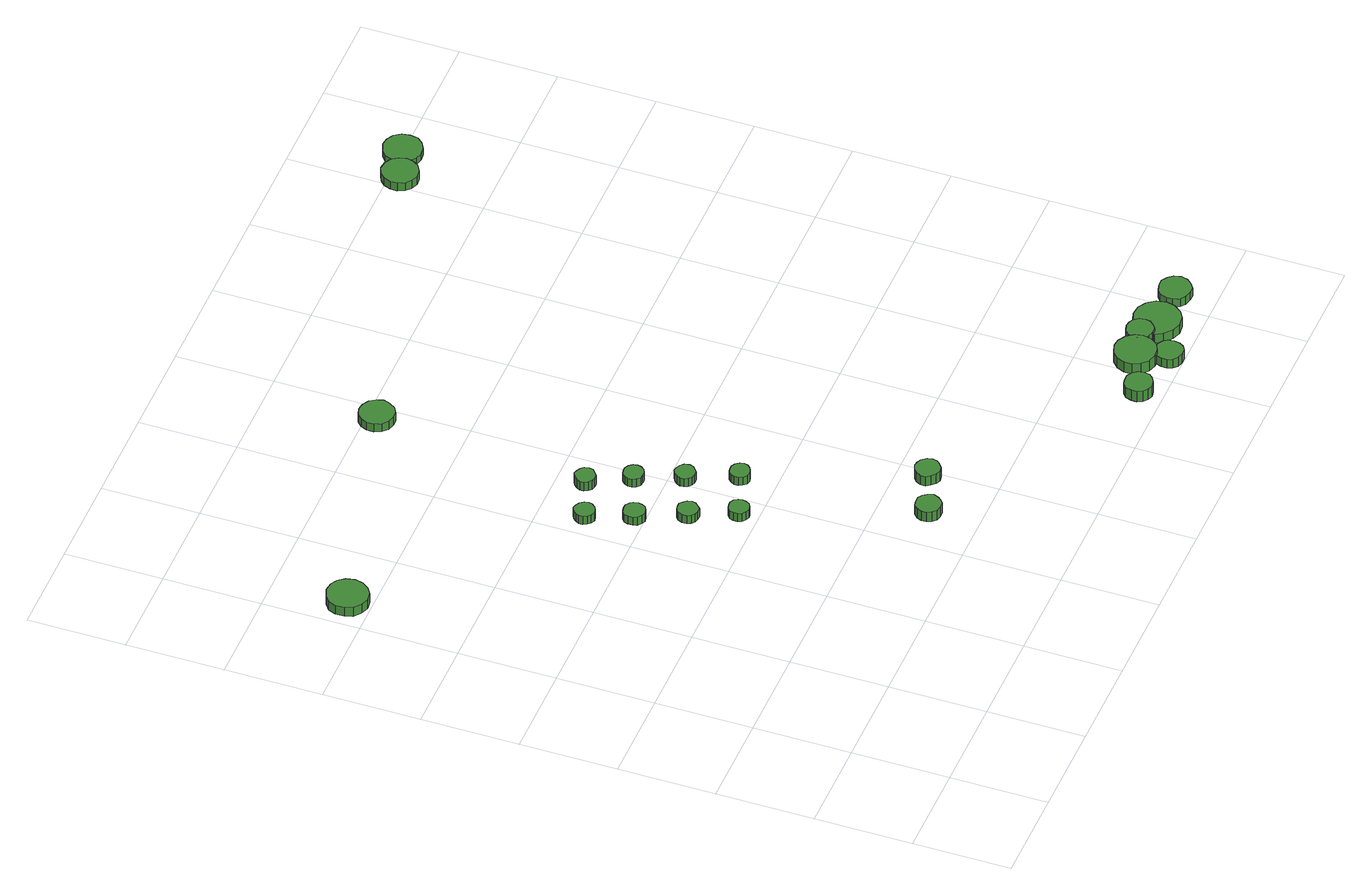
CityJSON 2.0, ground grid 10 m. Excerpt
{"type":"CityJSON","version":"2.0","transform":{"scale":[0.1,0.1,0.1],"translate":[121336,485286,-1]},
"CityObjects":{
"tree1":{"type":"SolitaryVegetationObject","attributes":{"function":"something"},"geometry":[{"type":"MultiSurface","lod":"1","boundaries":[[[0,1,2,3,4,5,6,7,8,9,10,11,12,13,14]],[[15,16,17,18,19,20,21,22,23,24,25,26,27,28,29]],[[0,29,28,1]],[[1,28,27,2]],[[2,27,26,3]],[[3,26,25,4]],[[4,25,24,5]],[[5,24,23,6]],[[6,23,22,7]],[[7,22,21,8]],[[8,21,20,9]],[[9,20,19,10]],[[10,19,18,11]],[[11,18,17,12]],[[12,17,16,13]],[[13,16,15,14]],[[14,15,29,0]]]}]},
"tree2":{"type":"SolitaryVegetationObject","attributes":{"function":"something"},"geometry":[{"type":"MultiSurface","lod":"1","boundaries":[[[30,31,32,33,34,35,36,37,38,39,40,41,42,43,44]],[[45,46,47,48,49,50,51,52,53,54,55,56,57,58,59]],[[30,59,58,31]],[[31,58,57,32]],[[32,57,56,33]],[[33,56,55,34]],[[34,55,54,35]],[[35,54,53,36]],[[36,53,52,37]],[[37,52,51,38]],[[38,51,50,39]],[[39,50,49,40]],[[40,49,48,41]],[[41,48,47,42]],[[42,47,46,43]],[[43,46,45,44]],[[44,45,59,30]]]}]},
"tree3":{"type":"SolitaryVegetationObject","attributes":{"function":"something"},"geometry":[{"type":"MultiSurface","lod":"1","boundaries":[[[60,61,62,63,64,65,66,67,68,69,70,71,72,73,74]],[[75,76,77,78,79,80,81,82,83,84,85,86,87,88,89]],[[60,89,88,61]],[[61,88,87,62]],[[62,87,86,63]],[[63,86,85,64]],[[64,85,84,65]],[[65,84,83,66]],[[66,83,82,67]],[[67,82,81,68]],[[68,81,80,69]],[[69,80,79,70]],[[70,79,78,71]],[[71,78,77,72]],[[72,77,76,73]],[[73,76,75,74]],[[74,75,89,60]]]}]},
"tree4":{"type":"SolitaryVegetationObject","attributes":{"function":"something"},"geometry":[{"type":"MultiSurface","lod":"1","boundaries":[[[90,91,92,93,94,95,96,97,98,99,100,101,102,103,104]],[[105,106,107,108,109,110,111,112,113,114,115,116,117,118,119]],[[90,119,118,91]],[[91,118,117,92]],[[92,117,116,93]],[[93,116,115,94]],[[94,115,114,95]],[[95,114,113,96]],[[96,113,112,97]],[[97,112,111,98]],[[98,111,110,99]],[[99,110,109,100]],[[100,109,108,101]],[[101,108,107,102]],[[102,107,106,103]],[[103,106,105,104]],[[104,105,119,90]]]}]},
"tree5":{"type":"SolitaryVegetationObject","attributes":{"function":"something"},"geometry":[{"type":"MultiSurface","lod":"1","boundaries":[[[120,121,122,123,124,125,126,127,128,129,130,131,132,133,134]],[[135,136,137,138,139,140,141,142,143,144,145,146,147,148,149]],[[120,149,148,121]],[[121,148,147,122]],[[122,147,146,123]],[[123,146,145,124]],[[124,145,144,125]],[[125,144,143,126]],[[126,143,142,127]],[[127,142,141,128]],[[128,141,140,129]],[[129,140,139,130]],[[130,139,138,131]],[[131,138,137,132]],[[132,137,136,133]],[[133,136,135,134]],[[134,135,149,120]]]}]},
"tree6":{"type":"SolitaryVegetationObject","attributes":{"function":"something"},"geometry":[{"type":"MultiSurface","lod":"1","boundaries":[[[150,151,152,153,154,155,156,157,158,159,160,161,162,163,164]],[[165,166,167,168,169,170,171,172,173,174,175,176,177,178,179]],[[150,179,178,151]],[[151,178,177,152]],[[152,177,176,153]],[[153,176,175,154]],[[154,175,174,155]],[[155,174,173,156]],[[156,173,172,157]],[[157,172,171,158]],[[158,171,170,159]],[[159,170,169,160]],[[160,169,168,161]],[[161,168,167,162]],[[162,167,166,163]],[[163,166,165,164]],[[164,165,179,150]]]}]},
"tree7":{"type":"SolitaryVegetationObject","attributes":{"function":"something"},"geometry":[{"type":"MultiSurface","lod":"1","boundaries":[[[180,181,182,183,184,185,186,187,188,189,190,191,192,193,194]],[[195,196,197,198,199,200,201,202,203,204,205,206,207,208,209]],[[180,209,208,181]],[[181,208,207,182]],[[182,207,206,183]],[[183,206,205,184]],[[184,205,204,185]],[[185,204,203,186]],[[186,203,202,187]],[[187,202,201,188]],[[188,201,200,189]],[[189,200,199,190]],[[190,199,198,191]],[[191,198,197,192]],[[192,197,196,193]],[[193,196,195,194]],[[194,195,209,180]]]}]},
"tree8":{"type":"SolitaryVegetationObject","attributes":{"function":"something"},"geometry":[{"type":"MultiSurface","lod":"1","boundaries":[[[210,211,212,213,214,215,216,217,218,219,220,221,222,223,224]],[[225,226,227,228,229,230,231,232,233,234,235,236,237,238,239]],[[210,239,238,211]],[[211,238,237,212]],[[212,237,236,213]],[[213,236,235,214]],[[214,235,234,215]],[[215,234,233,216]],[[216,233,232,217]],[[217,232,231,218]],[[218,231,230,219]],[[219,230,229,220]],[[220,229,228,221]],[[221,228,227,222]],[[222,227,226,223]],[[223,226,225,224]],[[224,225,239,210]]]}]},
"tree9":{"type":"SolitaryVegetationObject","attributes":{"function":"something"},"geometry":[{"type":"MultiSurface","lod":"1","boundaries":[[[240,241,242,243,244,245,246,247,248,249,250,251,252,253,254]],[[255,256,257,258,259,260,261,262,263,264,265,266,267,268,269]],[[240,269,268,241]],[[241,268,267,242]],[[242,267,266,243]],[[243,266,265,244]],[[244,265,264,245]],[[245,264,263,246]],[[246,263,262,247]],[[247,262,261,248]],[[248,261,260,249]],[[249,260,259,250]],[[250,259,258,251]],[[251,258,257,252]],[[252,257,256,253]],[[253,256,255,254]],[[254,255,269,240]]]}]},
"tree10":{"type":"SolitaryVegetationObject","attributes":{"function":"something"},"geometry":[{"type":"MultiSurface","lod":"1","boundaries":[[[270,271,272,273,274,275,276,277,278,279,280,281,282,283,284]],[[285,286,287,288,289,290,291,292,293,294,295,296,297,298,299]],[[270,299,298,271]],[[271,298,297,272]],[[272,297,296,273]],[[273,296,295,274]],[[274,295,294,275]],[[275,294,293,276]],[[276,293,292,277]],[[277,292,291,278]],[[278,291,290,279]],[[279,290,289,280]],[[280,289,288,281]],[[281,288,287,282]],[[282,287,286,283]],[[283,286,285,284]],[[284,285,299,270]]]}]},
"tree11":{"type":"SolitaryVegetationObject","attributes":{"function":"something"},"geometry":[{"type":"MultiSurface","lod":"1","boundaries":[[[300,301,302,303,304,305,306,307,308,309,310,311,312,313,314]],[[315,316,317,318,319,320,321,322,323,324,325,326,327,328,329]],[[300,329,328,301]],[[301,328,327,302]],[[302,327,326,303]],[[303,326,325,304]],[[304,325,324,305]],[[305,324,323,306]],[[306,323,322,307]],[[307,322,321,308]],[[308,321,320,309]],[[309,320,319,310]],[[310,319,318,311]],[[311,318,317,312]],[[312,317,316,313]],[[313,316,315,314]],[[314,315,329,300]]]}]},
"tree12":{"type":"SolitaryVegetationObject","attributes":{"function":"something"},"geometry":[{"type":"MultiSurface","lod":"1","boundaries":[[[330,331,332,333,334,335,336,337,338,339,340,341,342,343,344]],[[345,346,347,348,349,350,351,352,353,354,355,356,357,358,359]],[[330,359,358,331]],[[331,358,357,332]],[[332,357,356,333]],[[333,356,355,334]],[[334,355,354,335]],[[335,354,353,336]],[[336,353,352,337]],[[337,352,351,338]],[[338,351,350,339]],[[339,350,349,340]],[[340,349,348,341]],[[341,348,347,342]],[[342,347,346,343]],[[343,346,345,344]],[[344,345,359,330]]]}]},
"tree13":{"type":"SolitaryVegetationObject","attributes":{"function":"something"},"geometry":[{"type":"MultiSurface","lod":"1","boundaries":[[[360,361,362,363,364,365,366,367,368,369,370,371,372,373,374]],[[375,376,377,378,379,380,381,382,383,384,385,386,387,388,389]],[[360,389,388,361]],[[361,388,387,362]],[[362,387,386,363]],[[363,386,385,364]],[[364,385,384,365]],[[365,384,383,366]],[[366,383,382,367]],[[367,382,381,368]],[[368,381,380,369]],[[369,380,379,370]],[[370,379,378,371]],[[371,378,377,372]],[[372,377,376,373]],[[373,376,375,374]],[[374,375,389,360]]]}]},
"tree14":{"type":"SolitaryVegetationObject","attributes":{"function":"something"},"geometry":[{"type":"MultiSurface","lod":"1","boundaries":[[[390,391,392,393,394,395,396,397,398,399,400,401,402,403,404]],[[405,406,407,408,409,410,411,412,413,414,415,416,417,418,419]],[[390,419,418,391]],[[391,418,417,392]],[[392,417,416,393]],[[393,416,415,394]],[[394,415,414,395]],[[395,414,413,396]],[[396,413,412,397]],[[397,412,411,398]],[[398,411,410,399]],[[399,410,409,400]],[[400,409,408,401]],[[401,408,407,402]],[[402,407,406,403]],[[403,406,405,404]],[[404,405,419,390]]]}]},
"tree15":{"type":"SolitaryVegetationObject","attributes":{"function":"something"},"geometry":[{"type":"MultiSurface","lod":"1","boundaries":[[[420,421,422,423,424,425,426,427,428,429,430,431,432,433,434]],[[435,436,437,438,439,440,441,442,443,444,445,446,447,448,449]],[[420,449,448,421]],[[421,448,447,422]],[[422,447,446,423]],[[423,446,445,424]],[[424,445,444,425]],[[425,444,443,426]],[[426,443,442,427]],[[427,442,441,428]],[[428,441,440,429]],[[429,440,439,430]],[[430,439,438,431]],[[431,438,437,432]],[[432,437,436,433]],[[433,436,435,434]],[[434,435,449,420]]]}]},
"tree16":{"type":"SolitaryVegetationObject","attributes":{"function":"something"},"geometry":[{"type":"MultiSurface","lod":"1","boundaries":[[[450,451,452,453,454,455,456,457,458,459,460,461,462,463,464]],[[465,466,467,468,469,470,471,472,473,474,475,476,477,478,479]],[[450,479,478,451]],[[451,478,477,452]],[[452,477,476,453]],[[453,476,475,454]],[[454,475,474,455]],[[455,474,473,456]],[[456,473,472,457]],[[457,472,471,458]],[[458,471,470,459]],[[459,470,469,460]],[[460,469,468,461]],[[461,468,467,462]],[[462,467,466,463]],[[463,466,465,464]],[[464,465,479,450]]]}]},
"tree17":{"type":"SolitaryVegetationObject","attributes":{"function":"something"},"geometry":[{"type":"MultiSurface","lod":"1","boundaries":[[[480,481,482,483,484,485,486,487,488,489,490,491,492,493,494]],[[495,496,497,498,499,500,501,502,503,504,505,506,507,508,509]],[[480,509,508,481]],[[481,508,507,482]],[[482,507,506,483]],[[483,506,505,484]],[[484,505,504,485]],[[485,504,503,486]],[[486,503,502,487]],[[487,502,501,488]],[[488,501,500,489]],[[489,500,499,490]],[[490,499,498,491]],[[491,498,497,492]],[[492,497,496,493]],[[493,496,495,494]],[[494,495,509,480]]]}]},
"tree18":{"type":"SolitaryVegetationObject","attributes":{"function":"something"},"geometry":[{"type":"MultiSurface","lod":"1","boundaries":[[[510,511,512,513,514,515,516,517,518,519,520,521,522,523,524]],[[525,526,527,528,529,530,531,532,533,534,535,536,537,538,539]],[[510,539,538,511]],[[511,538,537,512]],[[512,537,536,513]],[[513,536,535,514]],[[514,535,534,515]],[[515,534,533,516]],[[516,533,532,517]],[[517,532,531,518]],[[518,531,530,519]],[[519,530,529,520]],[[520,529,528,521]],[[521,528,527,522]],[[522,527,526,523]],[[523,526,525,524]],[[524,525,539,510]]]}]},
"tree19":{"type":"SolitaryVegetationObject","attributes":{"function":"something"},"geometry":[{"type":"MultiSurface","lod":"1","boundaries":[[[540,541,542,543,544,545,546,547,548,549,550,551,552,553,554]],[[555,556,557,558,559,560,561,562,563,564,565,566,567,568,569]],[[540,569,568,541]],[[541,568,567,542]],[[542,567,566,543]],[[543,566,565,544]],[[544,565,564,545]],[[545,564,563,546]],[[546,563,562,547]],[[547,562,561,548]],[[548,561,560,549]],[[549,560,559,550]],[[550,559,558,551]],[[551,558,557,552]],[[552,557,556,553]],[[553,556,555,554]],[[554,555,569,540]]]}]},
"tree20":{"type":"SolitaryVegetationObject","attributes":{"function":"something"},"geometry":[{"type":"MultiSurface","lod":"1","boundaries":[[[570,571,572,573,574,575,576,577,578,579,580,581,582,583,584]],[[585,586,587,588,589,590,591,592,593,594,595,596,597,598,599]],[[570,599,598,571]],[[571,598,597,572]],[[572,597,596,573]],[[573,596,595,574]],[[574,595,594,575]],[[575,594,593,576]],[[576,593,592,577]],[[577,592,591,578]],[[578,591,590,579]],[[579,590,589,580]],[[580,589,588,581]],[[581,588,587,582]],[[582,587,586,583]],[[583,586,585,584]],[[584,585,599,570]]]}]}
},
"vertices":[
[50,623,16],[48,632,16],[43,639,16],[36,643,16],[27,644,16],[19,641,16],[12,636,16],[9,628,16],[9,619,16],[12,611,16],[19,605,16],[27,602,16],[36,603,16],[43,608,16],[48,615,16],[48,615,5],[43,608,5],[36,603,5],[27,602,5],[19,605,5],[12,611,5],[9,619,5],[9,628,5],[12,636,5],[19,641,5],[27,644,5],[36,643,5],[43,639,5],[48,632,5],[50,623,5],
[233,455,14],[232,459,14],[229,463,14],[225,465,14],[221,466,14],[217,464,14],[214,461,14],[212,457,14],[212,453,14],[214,449,14],[217,446,14],[221,444,14],[225,445,14],[229,447,14],[232,451,14],[232,451,4],[229,447,4],[225,445,4],[221,444,4],[217,446,4],[214,449,4],[212,453,4],[212,457,4],[214,461,4],[217,464,4],[221,466,4],[225,465,4],[229,463,4],[232,459,4],[233,455,4],
[249,410,14],[248,415,14],[246,418,14],[242,421,14],[237,421,14],[233,420,14],[229,417,14],[228,413,14],[228,408,14],[229,404,14],[233,401,14],[237,399,14],[242,400,14],[246,402,14],[248,406,14],[248,406,4],[246,402,4],[242,400,4],[237,399,4],[233,401,4],[229,404,4],[228,408,4],[228,413,4],[229,417,4],[233,420,4],[237,421,4],[242,421,4],[246,418,4],[248,415,4],[249,410,4],
[269,363,14],[268,368,14],[265,371,14],[262,374,14],[257,374,14],[253,373,14],[250,370,14],[248,366,14],[248,361,14],[250,357,14],[253,354,14],[257,353,14],[262,353,14],[265,356,14],[268,359,14],[268,359,4],[265,356,4],[262,353,4],[257,353,4],[253,354,4],[250,357,4],[248,361,4],[248,366,4],[250,370,4],[253,373,4],[257,374,4],[262,374,4],[265,371,4],[268,368,4],[269,363,4],
[288,319,14],[287,323,14],[285,327,14],[281,329,14],[277,329,14],[273,328,14],[269,325,14],[268,321,14],[268,317,14],[269,313,14],[273,310,14],[277,308,14],[281,309,14],[285,311,14],[287,315,14],[287,315,4],[285,311,4],[281,309,4],[277,308,4],[273,310,4],[269,313,4],[268,317,4],[268,321,4],[269,325,4],[273,328,4],[277,329,4],[281,329,4],[285,327,4],[287,323,4],[288,319,4],
[358,151,15],[356,157,15],[353,161,15],[349,164,15],[343,164,15],[338,163,15],[334,159,15],[332,154,15],[332,149,15],[334,144,15],[338,140,15],[343,139,15],[349,139,15],[353,142,15],[356,146,15],[356,146,3],[353,142,3],[349,139,3],[343,139,3],[338,140,3],[334,144,3],[332,149,3],[332,154,3],[334,159,3],[338,163,3],[343,164,3],[349,164,3],[353,161,3],[356,157,3],[358,151,3],
[278,471,15],[277,476,15],[274,479,15],[270,481,15],[266,482,15],[262,480,15],[259,477,15],[257,473,15],[257,469,15],[259,465,15],[262,462,15],[266,461,15],[270,461,15],[274,464,15],[277,467,15],[277,467,4],[274,464,4],[270,461,4],[266,461,4],[262,462,4],[259,465,4],[257,469,4],[257,473,4],[259,477,4],[262,480,4],[266,482,4],[270,481,4],[274,479,4],[277,476,4],[278,471,4],
[299,430,14],[298,434,14],[295,438,14],[291,440,14],[287,440,14],[283,439,14],[280,436,14],[278,432,14],[278,428,14],[280,424,14],[283,421,14],[287,420,14],[291,420,14],[295,422,14],[298,426,14],[298,426,4],[295,422,4],[291,420,4],[287,420,4],[283,421,4],[280,424,4],[278,428,4],[278,432,4],[280,436,4],[283,439,4],[287,440,4],[291,440,4],[295,438,4],[298,434,4],[299,430,4],
[317,384,14],[316,389,14],[313,392,14],[309,394,14],[305,395,14],[301,393,14],[298,390,14],[296,386,14],[296,382,14],[298,378,14],[301,375,14],[305,374,14],[309,374,14],[313,377,14],[316,380,14],[316,380,4],[313,377,4],[309,374,4],[305,374,4],[301,375,4],[298,378,4],[296,382,4],[296,386,4],[298,390,4],[301,393,4],[305,395,4],[309,394,4],[313,392,4],[316,389,4],[317,384,4],
[337,336,14],[336,340,14],[333,344,14],[329,346,14],[325,346,14],[321,345,14],[318,342,14],[316,338,14],[316,334,14],[318,330,14],[321,327,14],[325,326,14],[329,327,14],[333,329,14],[336,332,14],[336,332,4],[333,329,4],[329,327,4],[325,326,4],[321,327,4],[318,330,4],[316,334,4],[316,338,4],[318,342,4],[321,345,4],[325,346,4],[329,346,4],[333,344,4],[336,340,4],[337,336,4],
[405,170,15],[404,175,15],[400,180,15],[396,182,15],[391,183,15],[386,181,15],[382,178,15],[379,173,15],[379,167,15],[382,163,15],[386,159,15],[391,157,15],[396,158,15],[400,161,15],[404,165,15],[404,165,3],[400,161,3],[396,158,3],[391,157,3],[386,159,3],[382,163,3],[379,167,3],[379,173,3],[382,178,3],[386,181,3],[391,183,3],[396,182,3],[400,180,3],[404,175,3],[405,170,3],
[299,688,15],[297,695,15],[293,701,15],[286,705,15],[279,706,15],[272,704,15],[267,699,15],[264,692,15],[264,685,15],[267,678,15],[272,673,15],[279,671,15],[286,671,15],[293,675,15],[297,681,15],[297,681,5],[293,675,5],[286,671,5],[279,671,5],[272,673,5],[267,678,5],[264,685,5],[264,692,5],[267,699,5],[272,704,5],[279,706,5],[286,705,5],[293,701,5],[297,695,5],[299,688,5],
[589,24,17],[588,30,17],[584,35,17],[579,38,17],[573,38,17],[568,37,17],[563,33,17],[561,27,17],[561,21,17],[563,16,17],[568,12,17],[573,10,17],[579,11,17],[584,14,17],[588,18,17],[588,18,4],[584,14,4],[579,11,4],[573,10,4],[568,12,4],[563,16,4],[561,21,4],[561,27,4],[563,33,4],[568,37,4],[573,38,4],[579,38,4],[584,35,4],[588,30,4],[589,24,4],
[639,44,16],[637,52,16],[632,59,16],[624,64,16],[616,65,16],[607,62,16],[601,56,16],[597,48,16],[597,40,16],[601,32,16],[607,26,16],[616,23,16],[624,24,16],[632,28,16],[637,35,16],[637,35,3],[632,28,3],[624,24,3],[616,23,3],[607,26,3],[601,32,3],[597,40,3],[597,48,3],[601,56,3],[607,62,3],[616,65,3],[624,64,3],[632,59,3],[637,52,3],[639,44,3],
[645,15,13],[644,21,13],[641,25,13],[636,28,13],[630,29,13],[624,27,13],[620,23,13],[618,18,13],[618,12,13],[620,7,13],[624,3,13],[630,1,13],[636,1,13],[641,4,13],[644,9,13],[644,9,2],[641,4,2],[636,1,2],[630,1,2],[624,3,2],[620,7,2],[618,12,2],[618,18,2],[620,23,2],[624,27,2],[630,29,2],[636,28,2],[641,25,2],[644,21,2],[645,15,2],
[661,50,16],[660,56,16],[656,61,16],[652,63,16],[646,64,16],[640,62,16],[636,58,16],[634,53,16],[634,48,16],[636,42,16],[640,39,16],[646,37,16],[652,37,16],[656,40,16],[660,45,16],[660,45,3],[656,40,3],[652,37,3],[646,37,3],[640,39,3],[636,42,3],[634,48,3],[634,53,3],[636,58,3],[640,62,3],[646,64,3],[652,63,3],[656,61,3],[660,56,3],[661,50,3],
[694,41,13],[692,51,13],[686,59,13],[678,64,13],[668,65,13],[659,62,13],[651,55,13],[647,46,13],[647,36,13],[651,28,13],[659,21,13],[668,18,13],[678,19,13],[686,24,13],[692,32,13],[692,32,2],[686,24,2],[678,19,2],[668,18,2],[659,21,2],[651,28,2],[647,36,2],[647,46,2],[651,55,2],[659,62,2],[668,65,2],[678,64,2],[686,59,2],[692,51,2],[694,41,2],
[734,41,12],[732,48,12],[728,53,12],[722,57,12],[716,57,12],[709,55,12],[704,51,12],[701,44,12],[701,38,12],[704,31,12],[709,27,12],[716,25,12],[722,25,12],[728,29,12],[732,34,12],[732,34,2],[728,29,2],[722,25,2],[716,25,2],[709,27,2],[704,31,2],[701,38,2],[701,44,2],[704,51,2],[709,55,2],[716,57,2],[722,57,2],[728,53,2],[732,48,2],[734,41,2],
[628,788,15],[626,796,15],[622,802,15],[615,806,15],[607,807,15],[600,804,15],[595,799,15],[592,792,15],[592,785,15],[595,778,15],[600,773,15],[607,770,15],[615,771,15],[622,775,15],[626,781,15],[626,781,5],[622,775,5],[615,771,5],[607,770,5],[600,773,5],[595,778,5],[592,785,5],[592,792,5],[595,799,5],[600,804,5],[607,807,5],[615,806,5],[622,802,5],[626,796,5],[628,788,5],
[662,798,13],[661,806,13],[656,813,13],[649,817,13],[641,818,13],[633,815,13],[627,810,13],[624,802,13],[624,794,13],[627,787,13],[633,781,13],[641,779,13],[649,780,13],[656,784,13],[661,790,13],[661,790,5],[656,784,5],[649,780,5],[641,779,5],[633,781,5],[627,787,5],[624,794,5],[624,802,5],[627,810,5],[633,815,5],[641,818,5],[649,817,5],[656,813,5],[661,806,5],[662,798,5]
]}
